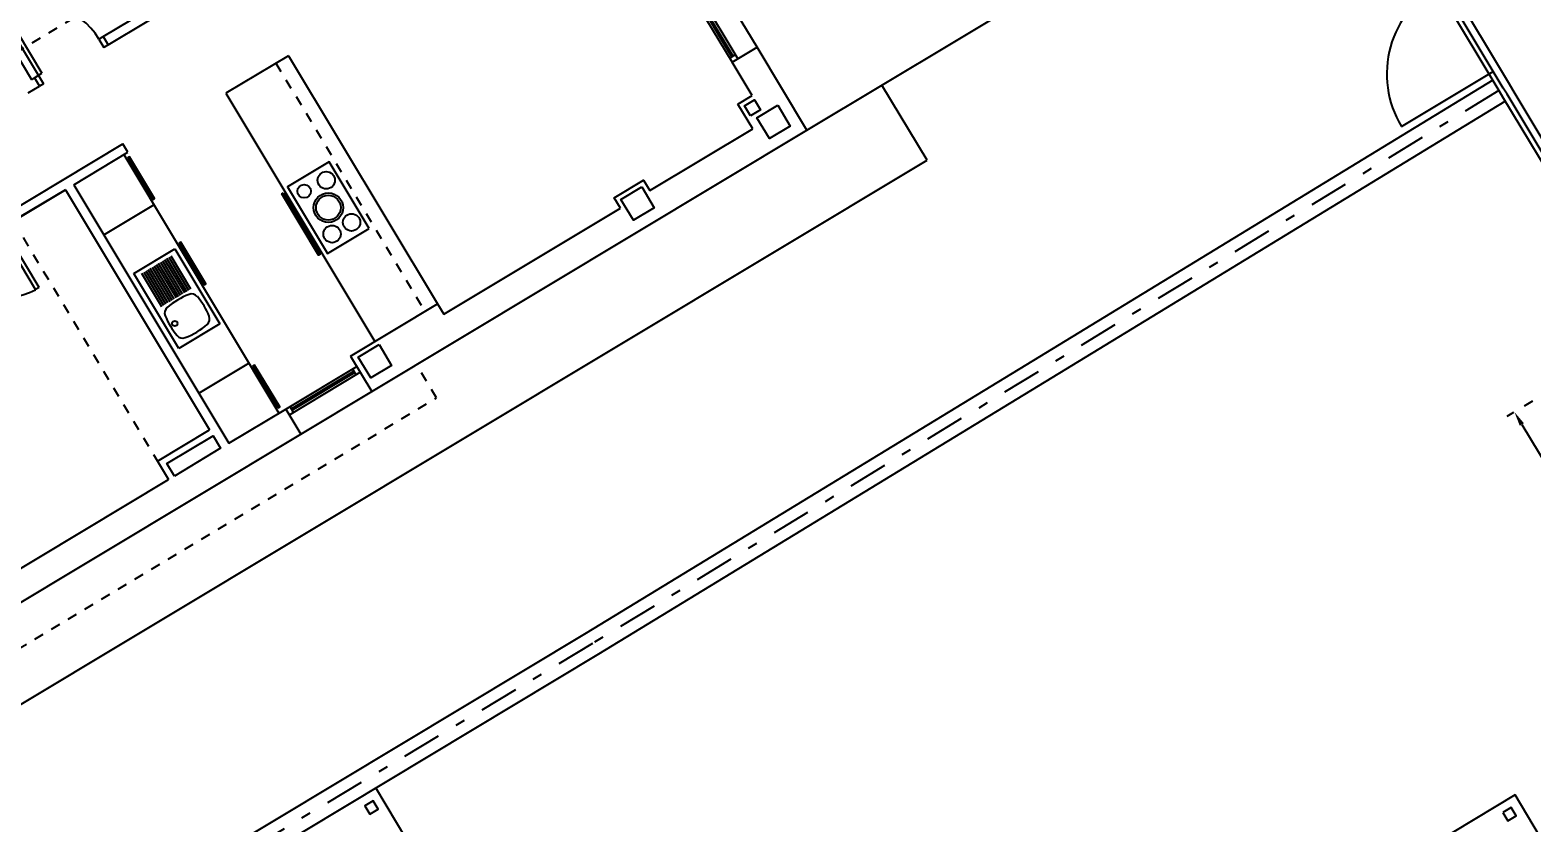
# Model space of a CAD drawing. Header units: millimetres. Extents: x 441061 to 442903, y 4515148 to 4515613.
# Drawn here: x 442137.85 to 442153.29, y 4515545.62 to 4515553.77 of the extents above; entities that cross this region are included whole.
import ezdxf

# ---------------------------------------------------------------- set-up
doc = ezdxf.new("R2010")
doc.units = ezdxf.units.MM
for name, pattern in [('CONTINUA', [0]), ('CYPE_RAYAPUNTO', [0.4125, 0.2025, -0.105, 0, -0.105]), ('PUNTOS2', [0.125, 0, -0.125]), ('RAYITAS', [0.375, 0.25, -0.125])]:
    doc.linetypes.add(name, pattern=pattern)
for name, color, linetype in [('01_cotas', 254, 'Continuous'), ('01_ejes', 10, 'Continuous'), ('01_mono BAJA', 2, 'Continuous'), ('01_piscinas', 254, 'Continuous'), ('01_proyección', 4, 'RAYITAS')]:
    doc.layers.add(name, color=color, linetype=linetype)
doc.styles.add('Estilo1', font='swissel.ttf')
doc.styles.add('ROMANS', font='romans')
doc.dimstyles.new('DECIMAL-50', dxfattribs={"dimtxt": 0.08, "dimasz": 0.15, "dimexe": 0.09, "dimexo": 0, "dimgap": 0.09, "dimtad": 0, "dimzin": 0, "dimdsep": 46, "dimtxsty": 'ROMANS', "dimcen": 0.09, "dimclrt": 6, "dimadec": 0, "dimazin": 0, "dimtfac": 1.38, "dimtix": 1, "dimtofl": 0, "dimtmove": 2, "dimatfit": 3, "dimldrblk": 'OBLIQUE', "dimfxl": 1, "dimtolj": 1, "dimtzin": 0, "dimarcsym": 0})

# ---------------------------------------------------------------- blocks, each defined once
blk = doc.blocks.new('A$C6A825EFA')
at = {"layer": '01_mono BAJA', "color": 254}
for p, q in [((15.7, 0, 0), (15.7, 3)), ((0, 0, 0), (15.7, 0, 0))]:
    blk.add_line(p, q, dxfattribs=at)
at = {"layer": '01_mono BAJA', "color": 254, "elevation": 0}
blk.add_lwpolyline([(15.61, 0.2), (15.51, 0.2), (15.51, 0.1), (15.61, 0.1)], close=True, dxfattribs=at)
blk = doc.blocks.new('A$C05441830')
at = {"layer": '01_mono BAJA', "color": 254, "linetype": 'CONTINUA'}
for p, q in [((0.4, 13.25), (0.4, 9.067)), ((0.7, 12.825), (0.7, 10.475)), ((3.077, 10.6), (3.077, 10.642)), ((3.077, 10.642), (3.8, 10.642)), ((3.077, 10.6), (3.9, 10.6)), ((3.8, 10.55), (3.8, 9.85)), ((3.9, 10.55), (3.9, 9.1)), ((0.92, 10.475), (0.7, 10.475)), ((0.92, 10.475), (0.92, 9.85)), ((3.8, 9.85), (3.8, 10.4)), ((3.8, 9.75), (0.7, 9.75)), ((0.7, 9.75), (0.7, 9.067)), ((3.8, 9.85), (0.92, 9.85)), ((3.8, 9.85), (0.92, 9.85)), ((1.3, 9.75), (1.3, 9.15)), ((3.2, 9.75), (3.2, 9.15)), ((3.8, 9.75), (3.8, 9.1)), ((1.8, 9.2), (1.8, 9.69)), ((1.8, 9.69), (2.7, 9.69)), ((2.259, 9.62), (2.655, 9.62)), ((2.259, 9.595), (2.655, 9.595)), ((2.7, 9.69), (2.7, 9.2)), ((4.85, 9.665), (4.85, 9.532)), ((2.259, 9.57), (2.655, 9.57)), ((2.259, 9.545), (2.655, 9.545)), ((2.259, 9.52), (2.655, 9.52)), ((2.259, 9.495), (2.655, 9.495)), ((2.259, 9.47), (2.655, 9.47)), ((2.259, 9.445), (2.655, 9.445)), ((2.259, 9.42), (2.655, 9.42)), ((4.85, 9.482), (4.85, 9.532)), ((4.95, 9.532), (4.85, 9.532)), ((5.674, 9.482), (4.85, 9.482)), ((7.52, 9.565), (4.95, 9.565)), ((4.95, 9.565), (4.95, 9.532)), ((4.95, 9.532), (4.95, 9.441)), ((5.674, 9.441), (4.95, 9.441)), ((2.259, 9.395), (2.655, 9.395)), ((2.259, 9.37), (2.655, 9.37)), ((2.259, 9.345), (2.655, 9.345)), ((2.259, 9.32), (2.655, 9.32)), ((2.259, 9.295), (2.655, 9.295)), ((2.259, 9.27), (2.655, 9.27)), ((3.8, 9.15), (0.7, 9.15)), ((2.7, 9.2), (1.8, 9.2)), ((0.7, 9.067, 0), (0.4, 9.067, 0)), ((0.4, 9.067), (0.4, 8.217)), ((0.63, 9.067), (0.63, 8.217)), ((0.63, 9.017), (0.7, 9.017)), ((0.658, 8.267), (0.658, 9.017)), ((0.672, 8.267), (0.672, 9.017)), ((0.7, 9.067), (0.7, 8.217)), ((3.8, 9.1), (3.9, 9.1)), ((4.85, 8.707), (4.85, 8.757)), ((4.95, 8.757), (4.85, 8.757)), ((4.85, 8.707), (4.85, 7.77)), ((4.95, 8.707), (4.85, 8.707)), ((4.95, 8.757), (4.95, 8.707)), ((4.95, 8.707), (4.95, 8.205)), ((0.4, 8.217), (0.4, 3)), ((0.825, 8.217, 0), (0.4, 8.217, 0)), ((0.63, 8.267), (0.7, 8.267)), ((0.825, 8.217, 0), (0.825, 7.175, 0)), ((3.8, 7.925), (0.825, 7.925)), ((3.8, 7.175), (3.8, 7.925)), ((0.7, 7.175), (0.7, 5.055)), ((0.825, 7.175), (0.7, 7.175)), ((3.8, 7.175), (0.825, 7.175)), ((0.7, 4.705), (0.7, 3.47)), ((0.7, 3.47), (0.995, 3.47)), ((0.995, 3.47), (0.995, 3.3)), ((0.995, 3.3), (1.395, 3.3)), ((1.395, 3.3), (1.395, 3)), ((4.195, 3.3, 0), (1.395, 3.3)), ((1.445, 3.3), (1.445, 3.23)), ((1.445, 3.272, 0), (3.145, 3.272, 0)), ((1.445, 3.258, 0), (3.145, 3.258, 0)), ((4.195, 3.23, 0), (1.395, 3.23)), ((0.4, 3), (1.395, 3)), ((0.4, 3), (0.4, 0)), ((1.395, 3), (4.195, 3, 0))]:
    blk.add_line(p, q, dxfattribs=at)
for points in [[(0.7, 10.405), (0.85, 10.405), (0.85, 9.85), (0.7, 9.85)], [(2.225, 9.13), (2.225, 9.11), (2.725, 9.11), (2.725, 9.13)], [(3.25, 9.13), (3.25, 9.11), (3.75, 9.11), (3.75, 9.13)], [(0.775, 7.905), (0.525, 7.905), (0.525, 8.155), (0.775, 8.155), (0.775, 7.905)], [(1.85, 7.377), (2.65, 7.377), (2.65, 7.877), (1.85, 7.877)], [(2.618, 7.945), (1.883, 7.945), (1.883, 7.965), (2.618, 7.965)], [(0.775, 4.755), (0.525, 4.755), (0.525, 5.005), (0.775, 5.005), (0.775, 4.755)], [(0.825, 3.42), (0.945, 3.42), (0.945, 3.3), (0.825, 3.3)], [(0.775, 3.125), (0.525, 3.125), (0.525, 3.375), (0.775, 3.375), (0.775, 3.125)]]:
    blk.add_lwpolyline(points, close=True, dxfattribs=at)
at = {"layer": '01_mono BAJA', "color": 254, "linetype": 'CONTINUA', "elevation": 0}
blk.add_lwpolyline([(0.753, 9.13), (0.753, 9.11), (1.253, 9.11), (1.253, 9.13)], close=True, dxfattribs=at)
blk.add_lwpolyline([(0.7, 5.055), (0.825, 5.055), (0.825, 4.705), (0.7, 4.705)], dxfattribs=at)
at = {"layer": '01_mono BAJA', "color": 254, "linetype": 'CONTINUA'}
for centre, radius in [((2.042, 9.594), 0.0275), ((1.998, 7.734), 0.089), ((2.25, 7.627), 0.152), ((2.25, 7.627), 0.127), ((2.523, 7.754), 0.0693), ((1.998, 7.501), 0.089), ((2.503, 7.501), 0.089)]:
    blk.add_circle(centre, radius, dxfattribs=at)
for centre, radius, start, end in [((3.8, 10.6), 0.725, 90, 176.7242), ((2.6, 9.445), 0.75, 169.8852, 190.1148), ((1.936, 9.564), 0.075, 99.0787, 169.8852), ((2.042, 8.897), 0.75, 80.9213, 99.0787), ((2.149, 9.564), 0.075, 10.1148, 80.9213), ((1.484, 9.445), 0.75, 349.8852, 10.1148), ((4.95, 9.482), 0.725, 270, 356.7242), ((1.936, 9.327), 0.075, 190.1148, 260.9213), ((2.149, 9.327), 0.075, 279.0787, 349.8852), ((2.042, 9.993), 0.75, 260.9213, 279.0787)]:
    blk.add_arc(centre, radius, start, end, dxfattribs=at)
at = {"layer": '01_proyección', "color": 120, "ltscale": 0.25}
for p, q in [((3.8, 10.475), (0.92, 10.475)), ((5.27, 9.565), (5.27, 8.58)), ((3.8, 7.325), (0.825, 7.325))]:
    blk.add_line(p, q, dxfattribs=at)
at = {"layer": '01_proyección', "color": 120, "ltscale": 0.25, "elevation": 0}
blk.add_lwpolyline([(7.92, 10.6), (8.12, 10.6), (8.12, 13.7), (0, 13.7), (0, 7.68), (0.4, 7.68)], dxfattribs=at)
blk = doc.blocks.new('*D772')
at = {"layer": '01_cotas', "color": 0, "linetype": 'PUNTOS2', "lineweight": -2, "transparency": 16777216}
for p, q in [((442154.449, 4515550.647), (442153.029, 4515549.795)), ((442156.173, 4515547.775), (442154.754, 4515546.923))]:
    blk.add_line(p, q, dxfattribs=at)
at = {"layer": '01_cotas', "color": 0, "lineweight": -2, "transparency": 16777216}
for p, q in [((442153.184, 4515549.713), (442153.652, 4515548.933)), ((442154.754, 4515547.098), (442154.286, 4515547.878))]:
    blk.add_line(p, q, dxfattribs=at)
at = {"layer": '01_cotas', "color": 0, "transparency": 16777216}
for points in [[(442153.205, 4515549.726), (442153.162, 4515549.7), (442153.107, 4515549.841)], [(442154.775, 4515547.111), (442154.732, 4515547.085), (442154.831, 4515546.969)]]:
    blk.add_solid(points, dxfattribs=at)
at = {"layer": '01_cotas', "color": 7, "transparency": 16777216, "insert": (442153.969, 4515548.405), "char_height": 0.35, "attachment_point": 5, "rotation": 300.9802, "style": 'Estilo1'}
blk.add_mtext('\\A1;3.35', dxfattribs=at)

msp = doc.modelspace()

# ---------------------------------------------------------------- linework, layer by layer
at = {"layer": '01_ejes', "color": 10, "linetype": 'CYPE_RAYAPUNTO', "ltscale": 2}
for p, q in [((442152.948, 4515553.145), (442143.63, 4515547.461)), ((442143.63, 4515547.461), (442134.113, 4515541.748))]:
    msp.add_line(p, q, dxfattribs=at)
at = {"layer": '01_piscinas'}
for p, q in [((442145.725, 4515565.177), (442152.948, 4515553.145)), ((442151.945, 4515552.776), (442152.89, 4515553.343)), ((442147.068, 4515552.43, 0), (442146.604, 4515553.201, 0)), ((442152.884, 4515553.253), (442148.224, 4515550.41)), ((442148.354, 4515550.197), (442153.013, 4515553.038)), ((442152.948, 4515553.145), (442152.986, 4515553.082)), ((442152.986, 4515553.082), (442160.229, 4515541.02)), ((442133.046, 4515544.011, 0), (442147.068, 4515552.43, 0)), ((442148.224, 4515550.41), (442143.565, 4515547.568)), ((442143.695, 4515547.354), (442148.354, 4515550.197)), ((442143.565, 4515547.568), (442138.807, 4515544.712)), ((442138.936, 4515544.497), (442143.695, 4515547.354)), ((442144.073, 4515541.526), (442141.401, 4515545.977))]:
    msp.add_line(p, q, dxfattribs=at)
for points in [[(442167.799, 4515528.511), (442160.282, 4515541.032), (442160.273, 4515541.046), (442153.031, 4515553.109), (442152.993, 4515553.172), (442145.744, 4515565.246), (442145.743, 4515565.246), (442138.512, 4515577.292), (442132.498, 4515587.307)], [(442167.863, 4515528.55), (442160.346, 4515541.07), (442160.337, 4515541.085), (442153.095, 4515553.148), (442153.057, 4515553.211), (442145.769, 4515565.349), (442145.769, 4515565.349), (442138.576, 4515577.33), (442132.573, 4515587.329)]]:
    msp.add_lwpolyline(points, dxfattribs=at)
msp.add_lwpolyline([(442141.341, 4515545.708), (442141.427, 4515545.759), (442141.375, 4515545.845), (442141.289, 4515545.794)], close=True, dxfattribs=at)
msp.add_arc((442152.845, 4515553.317), 1.05, 118.1591, 210.9802, dxfattribs=at)

# ---------------------------------------------------------------- block references
at = {"layer": '01_mono BAJA'}
for name, p, rotation in [('A$C05441830', (442148.611, 4515553.939, 0), 120.9802403143534), ('A$C6A825EFA', (442161.195, 4515532.444, 0), 120.9802402672481)]:
    msp.add_blockref(name, p, dxfattribs=dict(at, rotation=rotation))

# ---------------------------------------------------------------- dimensions: what is measured, and where the dimension line sits
at = {"layer": '01_cotas', "color": 251}
dim = msp.add_aligned_dim(p1=(442154.449, 4515550.647, 0), p2=(442156.173, 4515547.775, 0), distance=-1.565, dimstyle='DECIMAL-50', override={"dimtxt": 0.35, "dimtxsty": 'Estilo1', "dimsah": 1, "dimclrt": 7, "dimfxl": 0.09, "dimarcsym": 2}, dxfattribs=at)
dim.commit()
dim.dimension.update_dxf_attribs({"geometry": '*D772', "text_midpoint": (442153.969, 4515548.405)})

doc.saveas('drawing.dxf')
